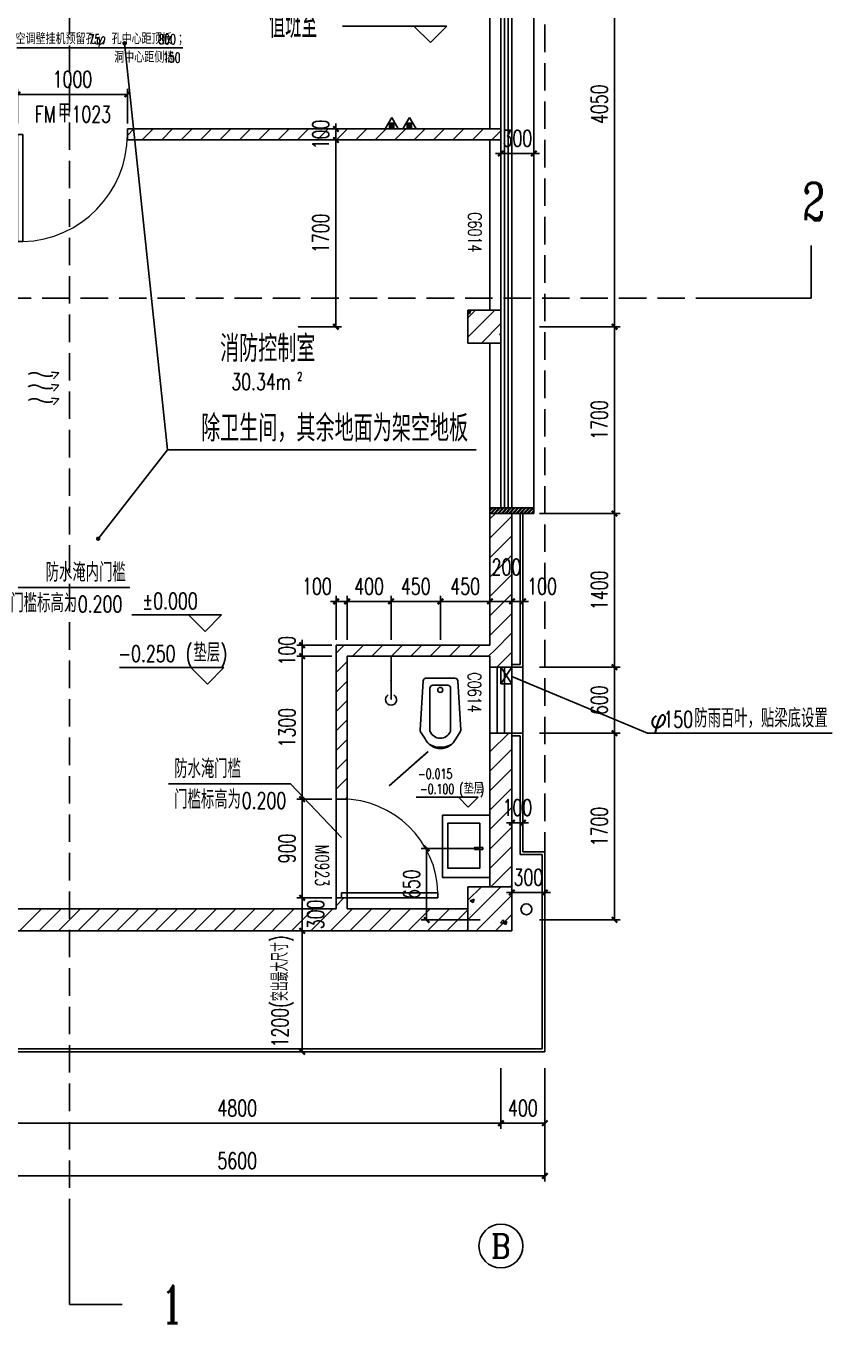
# Model space of a CAD drawing. Extents: x -474411 to 577939, y 0 to 1014176.
# Drawn here: x -111977 to -104640, y 706600 to 718408 of the extents above; entities that cross this region are included whole.
import ezdxf
from ezdxf.enums import TextEntityAlignment as Align

# ---------------------------------------------------------------- set-up
doc = ezdxf.new("R2010")
doc.units = 0
doc.header["$LTSCALE"] = 1000
doc.header["$MEASUREMENT"] = 0
doc.linetypes.add('124-SF$0$DASH', pattern=[0.35, 0.25, -0.1])
doc.linetypes.add('DASH', pattern=[0.35, 0.25, -0.1])
doc.layers.get('Defpoints').update_dxf_attribs({"color": 210})
for name, color, linetype in [('124-SF$0$J_EQPM_SMAL(空调室内外机)', 1, 'Continuous'), ('A-AXIS-D', 1, 'Continuous'), ('A-AXIS-DP', 126, 'Continuous'), ('A-AXIS-ELEV', 4, 'Continuous'), ('A-AXIS-SYMB', 3, 'Continuous'), ('A-CURTAIN', 134, 'Continuous'), ('A-DRAIN', 142, 'Continuous'), ('A-HATCH-2', 251, 'Continuous'), ('A-LIN-V', 9, 'Continuous'), ('A-LVTRY', 212, 'Continuous'), ('A-TEXT', 61, 'Continuous'), ('A-WINDOW', 140, 'Continuous'), ('A-云线（根据审图意见修改）', 4, 'Continuous'), ('A-防火门', 1, 'Continuous'), ('AS-COLN', 6, 'Continuous'), ('AS-WALL', 40, 'Continuous'), ('DIM_SYMB', 3, 'Continuous'), ('PUB_HATCH', 8, 'Continuous'), ('PUB_TEXT', 7, 'Continuous'), ('SB_ZF消火栓', 10, 'Continuous')]:
    doc.layers.add(name, color=color, linetype=linetype)
doc.styles.add('124-SF$0$标准层住户$0$DIM_FONT', font='', dxfattribs={"width": 0.6})
doc.styles.add('_TCH_AXIS', font='COMPLEX', dxfattribs={"bigfont": 'GBCBIG'})
doc.styles.add('_TCH_DIM', font='SIMPLEX', dxfattribs={"bigfont": 'GBCBIG'})
doc.styles.add('_TCH_DIM_T3', font='SIMPLEX', dxfattribs={"width": 0.705882, "bigfont": 'GBCBIG'})
doc.styles.add('_TCH_LABEL', font='COMPLEX', dxfattribs={"bigfont": 'GBCBIG'})
doc.styles.add('_TCH_SPACE', font='SIMPLEX', dxfattribs={"height": 5, "bigfont": 'GBCBIG'})
doc.styles.add('_TCH_WINDOW', font='SIMPLEX', dxfattribs={"height": 3.5, "bigfont": 'GBCBIG'})
doc.styles.get('124-SF$0$标准层住户$0$DIM_FONT').set_extended_font_data('NSimSun')
doc.dimstyles.new('_TCH_ARCH&&50', dxfattribs={"dimtxt": 148.75, "dimasz": 50, "dimexe": 50, "dimexo": 50, "dimgap": 63.125, "dimtad": 1, "dimdec": 0, "dimzin": 0, "dimdsep": 46, "dimtxsty": '_TCH_DIM_T3', "dimblk": 'ARCHTICK', "dimcen": 0.09, "dimclrt": 7, "dimazin": 2, "dimtfac": 1, "dimtdec": 0, "dimtix": 1, "dimtmove": 2, "dimatfit": 3, "dimfxl": 0, "dimtolj": 1, "dimtzin": 0, "dimarcsym": 0})

# ---------------------------------------------------------------- blocks, each defined once
blk = doc.blocks.new('_ArchTick')
at = {"color": 0, "linetype": 'ByBlock', "const_width": 0.4}
blk.add_lwpolyline([(-0.5, -0.5), (0.5, 0.5)], dxfattribs=at)
blk = doc.blocks.new('42342343')
at = {"color": 8}
for p, q in [((-108654, 610920), (-108654, 610525)), ((-109104, 608720), (-109104, 608765)), ((-109104, 608765), (-108227, 608765)), ((-109104, 608720), (-108227, 608720)), ((-108227, 608765), (-108227, 608720))]:
    blk.add_line(p, q, dxfattribs=at)
blk.add_arc((-108654, 610525), 50, 121.0332, 58.9668, dxfattribs=at)
at = {"color": 8, "lineweight": 13}
blk.add_ellipse((-109104, 608743), major_axis=(-620, 620), ratio=1, start_param=3.952635, end_param=5.497787, dxfattribs=at)
at = {"color": 8}
for p in [(-108654, 610920), (-108654, 610698)]:
    blk.add_point(p, dxfattribs=at)
at = {"layer": '124-SF$0$J_EQPM_SMAL(空调室内外机)', "color": 8, "linetype": '124-SF$0$DASH', "ltscale": 0.5}
for p, q in [((-111677, 613501), (-111746, 613507)), ((-111677, 613501), (-111726, 613446)), ((-111677, 613388), (-111746, 613394)), ((-111677, 613388), (-111726, 613333)), ((-111677, 613264), (-111746, 613271)), ((-111677, 613264), (-111726, 613210))]:
    blk.add_line(p, q, dxfattribs=at)
for points in [[(-111677, 613501, -0.271625), (-111854, 613488, 0.270768), (-111954, 613487, 2.019514)], [(-111677, 613388, -0.271625), (-111854, 613375, 0.270768), (-111954, 613374, 2.019513)], [(-111677, 613264, -0.271625), (-111854, 613252, 0.270768), (-111954, 613250, 2.019511)]]:
    blk.add_lwpolyline(points, format="xyb", dxfattribs=at)
at = {"layer": 'A-AXIS-DP', "color": 8}
for p, q in [((-106620, 613920), (-106620, 617970)), ((-107654, 615497), (-107704, 615497)), ((-107654, 615260), (-107654, 615547)), ((-107654, 615497), (-107354, 615497)), ((-107354, 615260), (-107354, 615547)), ((-107354, 615497), (-107304, 615497)), ((-107304, 613920), (-106570, 613920)), ((-107304, 613920), (-106570, 613920)), ((-106620, 612220), (-106620, 613920)), ((-107304, 612220), (-106570, 612220)), ((-107304, 612220), (-106570, 612220)), ((-106620, 610820), (-106620, 612220)), ((-109154, 611070), (-109154, 611470)), ((-109054, 611070), (-109054, 611470)), ((-109054, 611070), (-109054, 611470)), ((-108654, 611070), (-108654, 611470)), ((-108654, 611070), (-108654, 611470)), ((-108204, 611070), (-108204, 611470)), ((-108204, 611070), (-108204, 611470)), ((-107754, 611070), (-107754, 611470)), ((-107754, 611070), (-107754, 611470)), ((-107554, 611070), (-107554, 611470)), ((-107554, 611070), (-107554, 611470)), ((-107454, 611070), (-107454, 611470)), ((-109154, 611420), (-109204, 611420)), ((-109154, 611420), (-109054, 611420)), ((-109054, 611420), (-108654, 611420)), ((-109054, 611420), (-109004, 611420)), ((-108654, 611420), (-108204, 611420)), ((-108204, 611420), (-107754, 611420)), ((-107754, 611420), (-107554, 611420)), ((-107554, 611420), (-107604, 611420)), ((-107554, 611420), (-107454, 611420)), ((-107454, 611420), (-107404, 611420)), ((-109194, 611020), (-109513, 611020)), ((-109463, 611020), (-109463, 611070)), ((-109463, 610920), (-109463, 611020)), ((-109194, 610920), (-109513, 610920)), ((-109194, 610920), (-109513, 610920)), ((-109463, 609620), (-109463, 610920)), ((-109463, 610920), (-109463, 610870)), ((-107654, 610670), (-107554, 610820)), ((-107654, 610820), (-107554, 610670)), ((-107554, 610820), (-107654, 610820)), ((-107654, 610820), (-107654, 610670)), ((-107554, 610670), (-107554, 610820)), ((-107304, 610820), (-106570, 610820)), ((-107304, 610820), (-106570, 610820)), ((-106620, 610220), (-106620, 610820)), ((-107654, 610670), (-107554, 610670)), ((-107304, 610220), (-106570, 610220)), ((-107304, 610220), (-106570, 610220)), ((-106620, 608520), (-106620, 610220)), ((-109194, 609620), (-109513, 609620)), ((-109194, 609620), (-109513, 609620)), ((-109463, 608720), (-109463, 609620)), ((-107554, 609547), (-107554, 609355)), ((-107454, 609547), (-107454, 609355)), ((-107554, 609405), (-107604, 609405)), ((-107554, 609405), (-107454, 609405)), ((-107454, 609405), (-107404, 609405)), ((-107844, 609170), (-108380, 609170)), ((-108330, 608520), (-108330, 609170)), ((-109194, 608720), (-109513, 608720)), ((-109194, 608720), (-109513, 608720)), ((-109463, 608420), (-109463, 608720)), ((-107554, 608770), (-107604, 608770)), ((-107554, 608650), (-107554, 608820)), ((-107554, 608770), (-107254, 608770)), ((-107254, 608650), (-107254, 608820)), ((-107254, 608770), (-107204, 608770)), ((-107844, 608520), (-108380, 608520)), ((-107304, 608520), (-106570, 608520)), ((-109194, 608420), (-109513, 608420)), ((-109194, 608420), (-109513, 608420)), ((-109463, 607320), (-109463, 608420)), ((-109194, 607320), (-109513, 607320))]:
    blk.add_line(p, q, dxfattribs=at)
at = {"layer": 'A-AXIS-ELEV', "color": 8}
for p, q in [((-110197, 611297), (-111013, 611297)), ((-110347, 611147), (-110497, 611297)), ((-110347, 611147), (-110197, 611297)), ((-107861, 609637), (-108424, 609637)), ((-107951, 609547), (-108041, 609637)), ((-107951, 609547), (-107861, 609637))]:
    blk.add_line(p, q, dxfattribs=at)
at = {"layer": 'A-AXIS-SYMB', "color": 8, "linetype": 'DASH'}
for p, q in [((-111580, 623480), (-111580, 605820)), ((-105630, 614180), (-115680, 614180))]:
    blk.add_line(p, q, dxfattribs=at)
at = {"layer": 'A-AXIS-SYMB', "color": 8}
for p, q in [((-104830, 614180), (-104830, 614660)), ((-105630, 614180), (-104830, 614180)), ((-109570, 609760), (-110680, 609760)), ((-109104, 609270), (-109570, 609760)), ((-109104, 609270), (-109208, 609379)), ((-111580, 605820), (-111580, 605020)), ((-111580, 605020), (-111100, 605020))]:
    blk.add_line(p, q, dxfattribs=at)
at = {"layer": 'A-CURTAIN', "color": 8}
for p, q in [((-107479, 610845), (-107479, 612220)), ((-107479, 612220), (-107479, 612220)), ((-107454, 610820), (-107454, 612220)), ((-107454, 612220), (-107454, 612220)), ((-107554, 610845), (-107479, 610845)), ((-107554, 610820), (-107454, 610820)), ((-107554, 610220), (-107454, 610220)), ((-107554, 610195), (-107479, 610195)), ((-107479, 610195), (-107479, 609115)), ((-107454, 610220), (-107454, 609140)), ((-107479, 609115), (-107279, 609115)), ((-107454, 609140), (-107254, 609140)), ((-107279, 609115), (-107279, 607345)), ((-107254, 609140), (-107254, 607320)), ((-112854, 607320), (-110054, 607320)), ((-112829, 607345), (-110054, 607345)), ((-107279, 607345), (-110054, 607345)), ((-107254, 607320), (-110054, 607320))]:
    blk.add_line(p, q, dxfattribs=at)
at = {"layer": 'A-DRAIN', "color": 8}
blk.add_circle((-107422, 608617), 50, dxfattribs=at)
at = {"layer": 'A-HATCH-2', "color": 8, "linetype": 'Continuous'}
for p, q in [((-107754, 612253), (-107737, 612270)), ((-107754, 612242), (-107726, 612270)), ((-107753, 612220), (-107703, 612270)), ((-107742, 612220), (-107692, 612270)), ((-107720, 612220), (-107670, 612270)), ((-107708, 612220), (-107658, 612270)), ((-107686, 612220), (-107636, 612270)), ((-107675, 612220), (-107625, 612270)), ((-107652, 612220), (-107602, 612270)), ((-107641, 612220), (-107591, 612270)), ((-107619, 612220), (-107569, 612270)), ((-107607, 612220), (-107557, 612270)), ((-107585, 612220), (-107535, 612270)), ((-107574, 612220), (-107524, 612270)), ((-107551, 612220), (-107501, 612270)), ((-107540, 612220), (-107490, 612270)), ((-107518, 612220), (-107468, 612270)), ((-107506, 612220), (-107456, 612270)), ((-107484, 612220), (-107434, 612270)), ((-107473, 612220), (-107423, 612270)), ((-107450, 612220), (-107400, 612270)), ((-107439, 612220), (-107389, 612270)), ((-107417, 612220), (-107367, 612270)), ((-107405, 612220), (-107355, 612270)), ((-107383, 612220), (-107354, 612249)), ((-107372, 612220), (-107354, 612238))]:
    blk.add_line(p, q, dxfattribs=at)
at = {"layer": 'A-LIN-V', "color": 8}
for p, q in [((-107354, 618270), (-107354, 612270)), ((-107454, 610820), (-107454, 610220))]:
    blk.add_line(p, q, dxfattribs=at)
at = {"layer": 'A-LIN-V', "color": 8, "ltscale": 500}
for p, q in [((-107754, 615720), (-107754, 617820)), ((-107754, 614070), (-107754, 615620)), ((-107754, 612270), (-107754, 613770))]:
    blk.add_line(p, q, dxfattribs=at)
at = {"layer": 'A-LVTRY', "color": 8}
for p, q in [((-108300, 610630), (-108300, 610238)), ((-108138, 610656), (-108274, 610656)), ((-108112, 610630), (-108112, 610238))]:
    blk.add_line(p, q, dxfattribs=at)
blk.add_lwpolyline([(-108345, 610168, 0.624736), (-108064, 610168), (-108024, 610231, 0.15876), (-108020, 610247), (-108046, 610696, 0.392703), (-108072, 610720), (-108337, 610720, 0.392703), (-108362, 610696), (-108389, 610247, 0.161657), (-108385, 610231)], format="xyb", close=True, dxfattribs=at)
for points in [[(-108187, 609473), (-107754, 609473), (-107754, 608907), (-108187, 608907), (-108187, 609473)], [(-107847, 609402), (-108136, 609402), (-108136, 608990), (-107847, 608990), (-107847, 609161)], [(-107847, 609180), (-107847, 609402)], [(-107820, 609180), (-107894, 609180), (-107894, 609161), (-107820, 609161), (-107820, 609180)]]:
    blk.add_lwpolyline(points, dxfattribs=at)
blk.add_circle((-108206, 610614), 23.1, dxfattribs=at)
for centre, radius, start, end in [((-108274, 610630), 26, 90, 180), ((-108138, 610630), 26, 0, 90), ((-108206, 610274), 99.9, 200.5982, 339.4018), ((-108204, 610299), 207, 240.0293, 299.9707)]:
    blk.add_arc(centre, radius, start, end, dxfattribs=at)
at = {"layer": 'A-WINDOW', "color": 8}
for p, q in [((-107654, 612270), (-107654, 618270)), ((-107621, 612270), (-107621, 618270)), ((-107587, 612270), (-107587, 618270)), ((-107554, 612270), (-107554, 618270)), ((-107354, 612270), (-107754, 612270)), ((-107754, 612220), (-107754, 612270)), ((-107354, 612220), (-107354, 612270)), ((-107354, 612220), (-107754, 612220)), ((-112162, 611547), (-111032, 611547)), ((-107754, 610220), (-107754, 610820)), ((-107687, 610220), (-107687, 610820)), ((-107621, 610220), (-107621, 610820)), ((-107554, 610220), (-107554, 610820)), ((-107554, 610735), (-106320, 610220)), ((-107554, 610735), (-107416, 610678)), ((-106320, 610220), (-104640, 610220)), ((-109154, 609620), (-109154, 608720)), ((-109054, 609620), (-109054, 608720))]:
    blk.add_line(p, q, dxfattribs=at)
at = {"layer": 'A-云线（根据审图意见修改）', "color": 8}
blk.add_line((-112060, 616460), (-110550, 616460), dxfattribs=at)
at = {"layer": 'AS-COLN', "color": 8}
for p, q in [((-107954, 614070), (-107954, 613770)), ((-107654, 614070), (-107954, 614070)), ((-107654, 613770), (-107654, 614070)), ((-107954, 613770), (-107654, 613770)), ((-107954, 608820), (-107954, 608420)), ((-107554, 608820), (-107954, 608820)), ((-107554, 608420), (-107554, 608820)), ((-107954, 608420), (-107554, 608420))]:
    blk.add_line(p, q, dxfattribs=at)
at = {"layer": 'AS-WALL', "color": 8, "linetype": 'DASH'}
for p, q in [((-107254, 621570), (-107254, 607320)), ((-107254, 607320), (-112854, 607320))]:
    blk.add_line(p, q, dxfattribs=at)
at = {"layer": 'AS-WALL', "color": 8}
for p, q in [((-107754, 611020), (-107754, 612220)), ((-107754, 612220), (-107554, 612220)), ((-107554, 610970), (-107554, 612220)), ((-109154, 611020), (-107754, 611020)), ((-109154, 611020), (-109154, 609620)), ((-107554, 610820), (-107554, 610970)), ((-109054, 610920), (-107754, 610920)), ((-109054, 609620), (-109054, 610920)), ((-107754, 610920), (-107754, 610820)), ((-107754, 610820), (-107554, 610820)), ((-107554, 610220), (-107754, 610220)), ((-107754, 610220), (-107754, 608820)), ((-107554, 608570), (-107554, 610220)), ((-109154, 609620), (-109054, 609620)), ((-109054, 608720), (-109154, 608720)), ((-109154, 608720), (-109154, 608620)), ((-109054, 608620), (-109054, 608720)), ((-112152, 608620), (-109154, 608620)), ((-109054, 608620), (-107954, 608620)), ((-107554, 608570), (-107554, 608570)), ((-112152, 608420), (-109104, 608420)), ((-109104, 608420), (-107954, 608420))]:
    blk.add_line(p, q, dxfattribs=at)
at = {"layer": 'DIM_SYMB', "color": 8}
for p, q in [((-108670, 609740), (-108317, 610052)), ((-108317, 610052), (-108430, 609953))]:
    blk.add_line(p, q, dxfattribs=at)
at = {"layer": 'PUB_HATCH', "color": 8, "linetype": 'Continuous'}
for p, q in [((-107954, 614002), (-107886, 614070)), ((-107954, 613825), (-107709, 614070)), ((-107954, 614068), (-107951, 614068)), ((-107954, 614057), (-107931, 614066)), ((-107954, 614045), (-107941, 614036)), ((-107950, 614068), (-107950, 614070)), ((-107940, 614036), (-107930, 614066)), ((-107901, 613998), (-107901, 613998)), ((-107832, 613770), (-107654, 613948)), ((-107771, 613984), (-107771, 613984)), ((-107771, 613940), (-107771, 613940)), ((-107907, 613831), (-107907, 613831)), ((-107903, 613787), (-107903, 613787)), ((-107744, 613793), (-107744, 613793)), ((-107667, 613851), (-107654, 613856)), ((-107667, 613851), (-107654, 613842)), ((-107655, 613770), (-107654, 613772)), ((-107754, 612171), (-107704, 612220)), ((-107754, 611994), (-107554, 612194)), ((-107754, 611817), (-107554, 612017)), ((-107754, 611640), (-107554, 611840)), ((-107754, 611464), (-107554, 611664)), ((-107754, 611287), (-107554, 611487)), ((-107754, 611110), (-107554, 611310)), ((-107704, 610983), (-107554, 611133)), ((-109154, 610947), (-109118, 610984)), ((-109118, 610984), (-109081, 611020)), ((-109004, 610920), (-108904, 611020)), ((-108828, 610920), (-108728, 611020)), ((-108651, 610920), (-108551, 611020)), ((-108474, 610920), (-108374, 611020)), ((-108297, 610920), (-108197, 611020)), ((-108121, 610920), (-108021, 611020)), ((-107944, 610920), (-107844, 611020)), ((-107767, 610920), (-107704, 610983)), ((-107690, 610820), (-107554, 610956)), ((-109154, 610771), (-109054, 610871)), ((-109154, 610594), (-109054, 610694)), ((-109154, 610417), (-109054, 610517)), ((-109154, 610240), (-109054, 610340)), ((-109154, 610063), (-109054, 610163)), ((-107754, 610049), (-107583, 610220)), ((-107754, 609873), (-107554, 610073)), ((-109154, 609887), (-109054, 609987)), ((-107754, 609696), (-107554, 609896)), ((-109154, 609710), (-109054, 609810)), ((-107754, 609519), (-107554, 609719)), ((-109067, 609620), (-109054, 609633)), ((-107754, 609342), (-107554, 609542)), ((-107754, 609165), (-107554, 609365)), ((-107754, 608989), (-107554, 609189)), ((-107746, 608820), (-107554, 609012)), ((-107569, 608820), (-107554, 608835)), ((-109154, 608649), (-109083, 608720)), ((-107954, 608699), (-107832, 608820)), ((-107954, 608522), (-107656, 608820)), ((-107879, 608420), (-107554, 608745)), ((-107871, 608765), (-107871, 608765)), ((-107804, 608763), (-107804, 608763)), ((-107756, 608728), (-107756, 608728)), ((-107604, 608753), (-107604, 608753)), ((-107587, 608739), (-107587, 608739)), ((-112035, 608420), (-111835, 608620)), ((-111858, 608420), (-111658, 608620)), ((-111681, 608420), (-111481, 608620)), ((-111504, 608420), (-111304, 608620)), ((-111328, 608420), (-111128, 608620)), ((-111151, 608420), (-110951, 608620)), ((-110974, 608420), (-110774, 608620)), ((-110797, 608420), (-110597, 608620)), ((-110621, 608420), (-110421, 608620)), ((-110444, 608420), (-110244, 608620)), ((-110267, 608420), (-110067, 608620)), ((-110090, 608420), (-109890, 608620)), ((-109913, 608420), (-109713, 608620)), ((-109737, 608420), (-109537, 608620)), ((-109560, 608420), (-109360, 608620)), ((-109383, 608420), (-109183, 608620)), ((-109104, 608522), (-109006, 608620)), ((-109030, 608420), (-108830, 608620)), ((-108853, 608420), (-108653, 608620)), ((-108676, 608420), (-108476, 608620)), ((-108499, 608420), (-108299, 608620)), ((-108322, 608420), (-108122, 608620)), ((-108146, 608420), (-107954, 608612)), ((-107933, 608695), (-107898, 608708)), ((-107933, 608695), (-107908, 608678)), ((-107908, 608678), (-107898, 608708)), ((-107839, 608707), (-107839, 608707)), ((-107636, 608618), (-107636, 608618)), ((-107620, 608607), (-107620, 608607)), ((-107554, 608658), (-107554, 608658)), ((-109206, 608420), (-109104, 608522)), ((-107935, 608566), (-107935, 608566)), ((-107928, 608568), (-107928, 608568)), ((-107845, 608540), (-107845, 608540)), ((-107702, 608420), (-107554, 608568)), ((-107701, 608498), (-107701, 608498)), ((-107657, 608492), (-107633, 608520)), ((-107657, 608492), (-107627, 608489)), ((-107635, 608494), (-107600, 608507)), ((-107635, 608494), (-107610, 608477)), ((-107627, 608489), (-107632, 608520)), ((-107610, 608477), (-107599, 608507)), ((-107593, 608572), (-107593, 608572)), ((-107969, 608420), (-107954, 608435)), ((-107863, 608442), (-107863, 608442)), ((-107626, 608427), (-107626, 608427)), ((-107596, 608431), (-107596, 608431))]:
    blk.add_line(p, q, dxfattribs=at)
at = {"layer": 'A-AXIS-DP', "color": 8, "xscale": 50, "yscale": 50, "zscale": 50}
for p in [(-107654, 615497), (-109154, 611420), (-108654, 611420), (-108204, 611420), (-107754, 611420), (-107554, 611420), (-107554, 611420), (-107554, 609405), (-107554, 608770)]:
    blk.add_blockref('_ArchTick', p, dxfattribs=at)
for p, rotation in [((-107354, 615497), 180), ((-106620, 613920), 90), ((-106620, 613920), 270), ((-106620, 612220), 90), ((-106620, 612220), 270), ((-109054, 611420), 180), ((-109054, 611420), 180), ((-108654, 611420), 180), ((-108204, 611420), 180), ((-107754, 611420), 180), ((-107454, 611420), 180), ((-109463, 611020), 270), ((-109463, 610920), 90), ((-109463, 610920), 90), ((-106620, 610820), 90), ((-106620, 610820), 270), ((-106620, 610220), 90), ((-106620, 610220), 270), ((-109463, 609620), 90), ((-109463, 609620), 270), ((-107454, 609405), 180), ((-108330, 609170), 90), ((-109463, 608720), 90), ((-109463, 608720), 270), ((-107254, 608770), 180), ((-108330, 608520), 270), ((-106620, 608520), 270), ((-109463, 608420), 90), ((-109463, 608420), 270), ((-109463, 607320), 270)]:
    blk.add_blockref('_ArchTick', p, dxfattribs=dict(at, rotation=rotation))
at = {"color": 8, "style": '124-SF$0$标准层住户$0$DIM_FONT', "text_generation_flag": 4, "width": 0.8, "flags": 9}
for tag, p in [('XSIZE', (-112300, 613650)), ('YSIZE', (-112299, 613650))]:
    blk.add_attdef(tag, p, '', height=0.5, rotation=180, dxfattribs=at)
at = {"layer": 'A-AXIS-DP', "color": 8, "attachment_point": 5, "rotation": 90, "style": '_TCH_DIM_T3'}
for s, insert, char_height in [('\\A1;4050', (-106758, 615945), 148.8), ('\\A1;1700', (-106758, 613070), 148.8), ('\\A1;1400', (-106758, 611520), 148.8), ('\\A1;100', (-109601, 610970), 148.8), ('\\A1;600', (-106758, 610520), 148.8), ('\\A1;1300', (-109601, 610270), 148.8), ('\\A1;1700', (-106758, 609370), 148.8), ('\\A1;900', (-109601, 609170), 148.8), ('\\A1;650', (-108467, 608845), 148.8), ('\\A1;300', (-109340, 608570), 148.8), ('\\A1;1200(突出最大尺寸)', (-109640, 607870), 148.75)]:
    blk.add_mtext(s, dxfattribs=dict(at, insert=insert, char_height=char_height))
at = {"layer": 'A-AXIS-DP', "color": 8, "char_height": 148.8, "attachment_point": 5, "style": '_TCH_DIM_T3'}
for s, insert in [('\\A1;300', (-107504, 615635)), ('\\A1;200', (-107604, 611732)), ('\\A1;100', (-109329, 611557)), ('\\A1;400', (-108854, 611557)), ('\\A1;450', (-108429, 611557)), ('\\A1;450', (-107979, 611557)), ('\\A1;100', (-107279, 611557)), ('\\A1;100', (-107504, 609543)), ('\\A1;300', (-107404, 608908))]:
    blk.add_mtext(s, dxfattribs=dict(at, insert=insert))
at = {"layer": 'A-TEXT', "color": 8, "style": '_TCH_SPACE', "width": 0.7}
blk.add_text('值班室', height=289.4, dxfattribs=at).set_placement((-109763, 616547))
for s, p in [('C6014', (-107951, 614962)), ('C0614', (-107955, 610773)), ('M0923', (-109341, 609202))]:
    blk.add_text(s, height=120.6, rotation=270, dxfattribs=at).set_placement(p)
at = {"layer": 'PUB_TEXT', "color": 8, "style": '_TCH_DIM'}
for s, height, p in [('空调壁挂机预留孔φ', 101.3, (-112072, 616492)), ('，孔中心距顶板', 101.3, (-111289, 616492)), ('；', 101, (-110593, 616492)), ('洞中心距侧墙', 101.3, (-111174, 616324)), ('防水淹内门槛', 168.8, (-111798, 611600)), ('门槛标高为', 168.8, (-112119, 611320)), ('φ', 169, (-106298, 610272)), ('防雨百叶，贴梁底设置', 168.8, (-105895, 610272)), ('防水淹门槛', 168.8, (-110628, 609812)), ('垫层', 101.3, (-107992, 609668)), ('门槛标高为', 168.8, (-110628, 609532))]:
    blk.add_text(s, height=height, dxfattribs=at).set_placement(p)
at = {"layer": 'PUB_TEXT', "color": 8, "width": 0.705882}
for s, height, style, p in [('75', 89.2, '_TCH_DIM', (-111409, 616492)), ('800', 89.2, '_TCH_DIM', (-110773, 616492)), ('150', 89.2, '_TCH_DIM', (-110732, 616324)), ('2', 340, '_TCH_LABEL', (-104910, 614890)), ('0.200', 148.8, '_TCH_DIM', (-111505, 611320)), ('%%P0.000', 148.8, '_TCH_DIM', (-110918, 611349)), ('150', 148.8, '_TCH_DIM', (-106175, 610272)), ('-0.015', 89.2, '_TCH_DIM', (-108409, 609805)), ('(', 89.2, '_TCH_DIM', (-108034, 609668)), (')', 89.2, '_TCH_DIM', (-107845, 609668)), ('0.200', 148.8, '_TCH_DIM', (-110013, 609532)), ('-0.100', 89.2, '_TCH_DIM', (-108391, 609668)), ('1', 340, '_TCH_LABEL', (-110751, 604850))]:
    blk.add_text(s, height=height, dxfattribs=dict(at, style=style)).set_placement(p)
blk = doc.blocks.new('234243242332')
at = {"layer": 'SB_ZF消火栓', "color": 8, "linetype": 'Continuous'}
for p, q in [((-108648, 717575), (-108709, 717470)), ((-108709, 717470), (-108588, 717470)), ((-108630, 717524), (-108667, 717524)), ((-108667, 717524), (-108667, 717482)), ((-108667, 717516), (-108659, 717524)), ((-108667, 717504), (-108647, 717524)), ((-108667, 717493), (-108636, 717524)), ((-108667, 717482), (-108630, 717482)), ((-108666, 717482), (-108630, 717519)), ((-108655, 717482), (-108630, 717507)), ((-108588, 717470), (-108648, 717575)), ((-108588, 717470), (-108648, 717575)), ((-108644, 717482), (-108630, 717496)), ((-108632, 717482), (-108630, 717484)), ((-108630, 717482), (-108630, 717524)), ((-108487, 717575), (-108548, 717470)), ((-108548, 717470), (-108426, 717470)), ((-108468, 717524), (-108506, 717524)), ((-108506, 717524), (-108506, 717482)), ((-108506, 717516), (-108497, 717524)), ((-108506, 717504), (-108486, 717524)), ((-108506, 717493), (-108475, 717524)), ((-108506, 717482), (-108468, 717482)), ((-108505, 717482), (-108468, 717519)), ((-108494, 717482), (-108468, 717507)), ((-108426, 717470), (-108487, 717575)), ((-108426, 717470), (-108487, 717575)), ((-108482, 717482), (-108468, 717496)), ((-108471, 717482), (-108468, 717484)), ((-108468, 717482), (-108468, 717524))]:
    blk.add_line(p, q, dxfattribs=at)
blk = doc.blocks.new('*D1069')
at = {"layer": 'A-AXIS-DP', "color": 0, "lineweight": -2}
for p, q in [((-112054, 717520), (-112054, 717835)), ((-111054, 717520), (-111054, 717835)), ((-112054, 717785), (-111054, 717785))]:
    blk.add_line(p, q, dxfattribs=at)
at = {"layer": 'Defpoints', "color": 0}
for p in [(-111054, 717785), (-112054, 717470), (-111054, 717470)]:
    blk.add_point(p, dxfattribs=at)
at = {"layer": 'A-AXIS-DP', "color": 0, "lineweight": -2, "xscale": 50, "yscale": 50, "zscale": 50, "rotation": 180}
blk.add_blockref('_ArchTick', (-112054, 717785), dxfattribs=at)
at = {"layer": 'A-AXIS-DP', "color": 0, "lineweight": -2, "xscale": 50, "yscale": 50, "zscale": 50}
blk.add_blockref('_ArchTick', (-111054, 717785), dxfattribs=at)
at = {"layer": 'A-AXIS-DP', "color": 7, "insert": (-111554, 717923), "char_height": 148.8, "attachment_point": 5, "style": '_TCH_DIM_T3'}
blk.add_mtext('\\A1;1000', dxfattribs=at)
blk = doc.blocks.new('*D982')
at = {"layer": 'A-AXIS-DP', "color": 0, "lineweight": -2}
for p, q in [((-109500, 717370), (-109106, 717370)), ((-109156, 715670), (-109156, 717370)), ((-109500, 715670), (-109106, 715670))]:
    blk.add_line(p, q, dxfattribs=at)
at = {"layer": 'Defpoints', "color": 0}
for p in [(-109550, 717370), (-109156, 717370), (-109550, 715670)]:
    blk.add_point(p, dxfattribs=at)
at = {"layer": 'A-AXIS-DP', "color": 0, "lineweight": -2, "xscale": 50, "yscale": 50, "zscale": 50}
for p, rotation in [((-109156, 717370), 90), ((-109156, 715670), 270)]:
    blk.add_blockref('_ArchTick', p, dxfattribs=dict(at, rotation=rotation))
at = {"layer": 'A-AXIS-DP', "color": 7, "insert": (-109294, 716520), "char_height": 148.8, "attachment_point": 5, "rotation": 90, "style": '_TCH_DIM_T3'}
blk.add_mtext('\\A1;1700', dxfattribs=at)
blk = doc.blocks.new('*D981')
at = {"layer": 'A-AXIS-DP', "color": 0, "lineweight": -2}
for p, q in [((-109500, 717470), (-109106, 717470)), ((-109156, 717470), (-109156, 717520)), ((-109156, 717370), (-109156, 717470)), ((-109500, 717370), (-109106, 717370)), ((-109156, 717370), (-109156, 717320))]:
    blk.add_line(p, q, dxfattribs=at)
at = {"layer": 'Defpoints', "color": 0}
for p in [(-109550, 717470), (-109156, 717470), (-109550, 717370)]:
    blk.add_point(p, dxfattribs=at)
at = {"layer": 'A-AXIS-DP', "color": 0, "lineweight": -2, "xscale": 50, "yscale": 50, "zscale": 50}
for p, rotation in [((-109156, 717470), 270), ((-109156, 717370), 90)]:
    blk.add_blockref('_ArchTick', p, dxfattribs=dict(at, rotation=rotation))
at = {"layer": 'A-AXIS-DP', "color": 7, "insert": (-109294, 717420), "char_height": 148.8, "attachment_point": 5, "rotation": 90, "style": '_TCH_DIM_T3'}
blk.add_mtext('\\A1;100', dxfattribs=at)
blk = doc.blocks.new('$DorLib2D$00000001')
at = {"color": 8}
for p, q in [((0.45, 0.975), (0.5, 0.975)), ((0.45, 0), (0.45, 0.975)), ((0.5, 0), (0.5, 0.975)), ((0.5, 0), (0.45, 0))]:
    blk.add_line(p, q, dxfattribs=at)
at = {"color": 8, "lineweight": 13}
blk.add_arc((0.475, 0), 0.975, 91.4693, 180, dxfattribs=at)
blk = doc.blocks.new('*D702')
at = {"layer": 'A-AXIS-D', "color": 0, "lineweight": -2}
for p, q in [((-107654, 708920), (-107654, 708369)), ((-107254, 708920), (-107254, 708369)), ((-107654, 708419), (-107254, 708419))]:
    blk.add_line(p, q, dxfattribs=at)
at = {"layer": 'Defpoints', "color": 0}
for p in [(-107654, 708970), (-107254, 708970), (-107254, 708419)]:
    blk.add_point(p, dxfattribs=at)
at = {"layer": 'A-AXIS-D', "color": 0, "lineweight": -2, "xscale": 50, "yscale": 50, "zscale": 50, "rotation": 180}
blk.add_blockref('_ArchTick', (-107654, 708419), dxfattribs=at)
at = {"layer": 'A-AXIS-D', "color": 0, "lineweight": -2, "xscale": 50, "yscale": 50, "zscale": 50}
blk.add_blockref('_ArchTick', (-107254, 708419), dxfattribs=at)
at = {"layer": 'A-AXIS-D', "color": 7, "insert": (-107454, 708557), "char_height": 148.8, "attachment_point": 5, "style": '_TCH_DIM_T3'}
blk.add_mtext('\\A1;400', dxfattribs=at)
blk = doc.blocks.new('*D703')
at = {"layer": 'A-AXIS-D', "color": 0, "lineweight": -2}
for p, q in [((-112454, 708920), (-112454, 708369)), ((-107654, 708920), (-107654, 708369)), ((-112454, 708419), (-107654, 708419))]:
    blk.add_line(p, q, dxfattribs=at)
at = {"layer": 'Defpoints', "color": 0}
for p in [(-112454, 708970), (-107654, 708970), (-107654, 708419)]:
    blk.add_point(p, dxfattribs=at)
at = {"layer": 'A-AXIS-D', "color": 0, "lineweight": -2, "xscale": 50, "yscale": 50, "zscale": 50, "rotation": 180}
blk.add_blockref('_ArchTick', (-112454, 708419), dxfattribs=at)
at = {"layer": 'A-AXIS-D', "color": 0, "lineweight": -2, "xscale": 50, "yscale": 50, "zscale": 50}
blk.add_blockref('_ArchTick', (-107654, 708419), dxfattribs=at)
at = {"layer": 'A-AXIS-D', "color": 7, "insert": (-110054, 708557), "char_height": 148.8, "attachment_point": 5, "style": '_TCH_DIM_T3'}
blk.add_mtext('\\A1;4800', dxfattribs=at)
blk = doc.blocks.new('*D705')
at = {"layer": 'A-AXIS-D', "color": 0, "lineweight": -2}
for p, q in [((-112854, 708920), (-112854, 707889)), ((-107254, 708920), (-107254, 707889)), ((-112854, 707939), (-107254, 707939))]:
    blk.add_line(p, q, dxfattribs=at)
at = {"layer": 'Defpoints', "color": 0}
for p in [(-112854, 708970), (-107254, 708970), (-107254, 707939)]:
    blk.add_point(p, dxfattribs=at)
at = {"layer": 'A-AXIS-D', "color": 0, "lineweight": -2, "xscale": 50, "yscale": 50, "zscale": 50, "rotation": 180}
blk.add_blockref('_ArchTick', (-112854, 707939), dxfattribs=at)
at = {"layer": 'A-AXIS-D', "color": 0, "lineweight": -2, "xscale": 50, "yscale": 50, "zscale": 50}
blk.add_blockref('_ArchTick', (-107254, 707939), dxfattribs=at)
at = {"layer": 'A-AXIS-D', "color": 7, "insert": (-110054, 708077), "char_height": 148.8, "attachment_point": 5, "style": '_TCH_DIM_T3'}
blk.add_mtext('\\A1;5600', dxfattribs=at)

msp = doc.modelspace()

# ---------------------------------------------------------------- hatches: boundary and pattern name
at = {"layer": 'PUB_HATCH'}
h = msp.add_hatch(dxfattribs=at)
h.set_pattern_fill('普通砖', color=8, scale=50, style=0)
h.set_pattern_definition([(45, (0, 89.76), (-88.388383, 88.388383), [])])
h.paths.add_polyline_path([(-107654.2, 717470.3), (-111054.2, 717470.3), (-111054.2, 717370.3), (-107654.2, 717370.3)])

# ---------------------------------------------------------------- linework, layer by layer
at = {"layer": 'A-AXIS-D', "color": 8}
msp.add_circle((-107654.2, 707301.5), 200, dxfattribs=at)
at = {"layer": 'A-AXIS-ELEV', "color": 8}
for p, q in [((-108145.9, 718406.7), (-109095, 718406.7)), ((-108295.9, 718256.7), (-108445.9, 718406.7)), ((-108295.9, 718256.7), (-108145.9, 718406.7)), ((-110175.9, 712566.7), (-111125, 712566.7)), ((-110325.9, 712416.7), (-110475.9, 712566.7)), ((-110325.9, 712416.7), (-110175.9, 712566.7))]:
    msp.add_line(p, q, dxfattribs=at)
at = {"layer": 'AS-WALL', "color": 8}
for p, q in [((-107654.2, 717470.3), (-111054.2, 717470.3)), ((-111054.2, 717470.3), (-111054.2, 717370.3)), ((-107654.2, 717370.3), (-107654.2, 717470.3)), ((-111054.2, 717370.3), (-107654.2, 717370.3))]:
    msp.add_line(p, q, dxfattribs=at)
at = {"layer": 'DIM_SYMB', "color": 8}
for p, q in [((-111080, 718250), (-110690, 714550)), ((-111320, 713740), (-110690, 714550)), ((-110690, 714550), (-107880, 714550))]:
    msp.add_line(p, q, dxfattribs=at)
at = {"layer": 'DIM_SYMB', "color": 8, "const_width": 20}
for points in [[(-111081, 718259.9, 1), (-111079, 718240.1, 1)], [(-111326.1, 713732.1, 1), (-111313.9, 713747.9, 1)]]:
    msp.add_lwpolyline(points, format="xyb", close=True, dxfattribs=at)

# ---------------------------------------------------------------- block references
at = {"layer": 'A-LIN-V', "color": 8}
msp.add_blockref('42342343', (0, 101750), dxfattribs=at)
at = {"layer": 'A-防火门', "color": 8, "xscale": -1000, "yscale": -1000, "zscale": 100, "rotation": 359.9999998215794}
msp.add_blockref('$DorLib2D$00000001', (-111554.2, 717420.3), dxfattribs=at)
at = {"layer": 'SB_ZF消火栓', "color": 8, "linetype": 'Continuous'}
msp.add_blockref('234243242332', (0, 0), dxfattribs=at)

# ---------------------------------------------------------------- texts
at = {"layer": 'A-TEXT', "color": 8, "style": '_TCH_SPACE'}
msp.add_text('消防控制室', height=241.13, dxfattribs=at).set_placement((-110210.2, 715350))
at = {"layer": 'A-TEXT', "color": 8, "style": '_TCH_SPACE', "width": 0.705882}
for s, height, p in [('30.34m', 148.75, (-110107.5, 715094.1)), ('2', 74.4, (-109507.5, 715181.6))]:
    msp.add_text(s, height=height, dxfattribs=at).set_placement(p)
at = {"layer": 'A-防火门', "color": 8, "style": '_TCH_WINDOW'}
msp.add_text('甲', height=168.8, rotation=360, dxfattribs=at).set_placement((-111685.6, 717530.3))
at = {"layer": 'A-防火门', "color": 8, "style": '_TCH_WINDOW', "width": 0.705882}
for s, p in [('FM', (-111895.6, 717530.3)), ('1023', (-111562.7, 717530.3))]:
    msp.add_text(s, height=148.75, rotation=360, dxfattribs=at).set_placement(p)
at = {"layer": 'PUB_TEXT', "color": 8}
for s, height, style, p in [('除卫生间，其余地面为架空地板', 241.135, '_TCH_LABEL', (-110383.2, 714625)), ('垫层', 168.79, '_TCH_DIM', (-110452.5, 712619.2))]:
    msp.add_text(s, height=height, dxfattribs=dict(at, style=style)).set_placement(p)
at = {"layer": 'PUB_TEXT', "color": 8, "style": '_TCH_DIM', "width": 0.705882}
for s, height, p in [('-0.250', 148.75, (-111137.5, 712619.2)), ('(', 148.8, (-110522.5, 712619.2)), (')', 148.8, (-110206.7, 712619.2))]:
    msp.add_text(s, height=height, dxfattribs=at).set_placement(p)
at = {"layer": 'PUB_TEXT', "color": 8, "style": '_TCH_AXIS'}
msp.add_text('B', height=217.6, dxfattribs=at).set_placement((-107742.3, 707192.7), (-107566.1, 707192.7), align=Align.FIT)

# ---------------------------------------------------------------- dimensions: what is measured, and where the dimension line sits
at = {"layer": 'A-AXIS-D', "color": 8}
for p1, p2, distance, picture, middle in [((-112854.2, 708970.3), (-107254.2, 708970.3), -1031.1, '*D705', (-110054.2, 708076.8)), ((-112454.2, 708970.3), (-107654.2, 708970.3), -551.1, '*D703', (-110054.2, 708556.8)), ((-107654.2, 708970.3), (-107254.2, 708970.3), -551.1, '*D702', (-107454.2, 708556.8))]:
    dim = msp.add_aligned_dim(p1=p1, p2=p2, distance=distance, dimstyle='_TCH_ARCH&&50', dxfattribs=at)
    dim.commit()
    dim.dimension.update_dxf_attribs({"geometry": picture, "text_midpoint": middle})
at = {"layer": 'A-AXIS-DP', "color": 8}
for p1, p2, distance, picture, middle in [((-112054.2, 717470.3), (-111054.2, 717470.3), 314.8, '*D1069', (-111554.2, 717922.7)), ((-109550, 717370.3), (-109550, 717470.3), -393.7, '*D981', (-109293.7, 717420.3)), ((-109550, 715670.3), (-109550, 717370.3), -393.7, '*D982', (-109293.8, 716520.3))]:
    dim = msp.add_aligned_dim(p1=p1, p2=p2, distance=distance, dimstyle='_TCH_ARCH&&50', dxfattribs=at)
    dim.commit()
    dim.dimension.update_dxf_attribs({"geometry": picture, "text_midpoint": middle})

doc.saveas('drawing.dxf')
